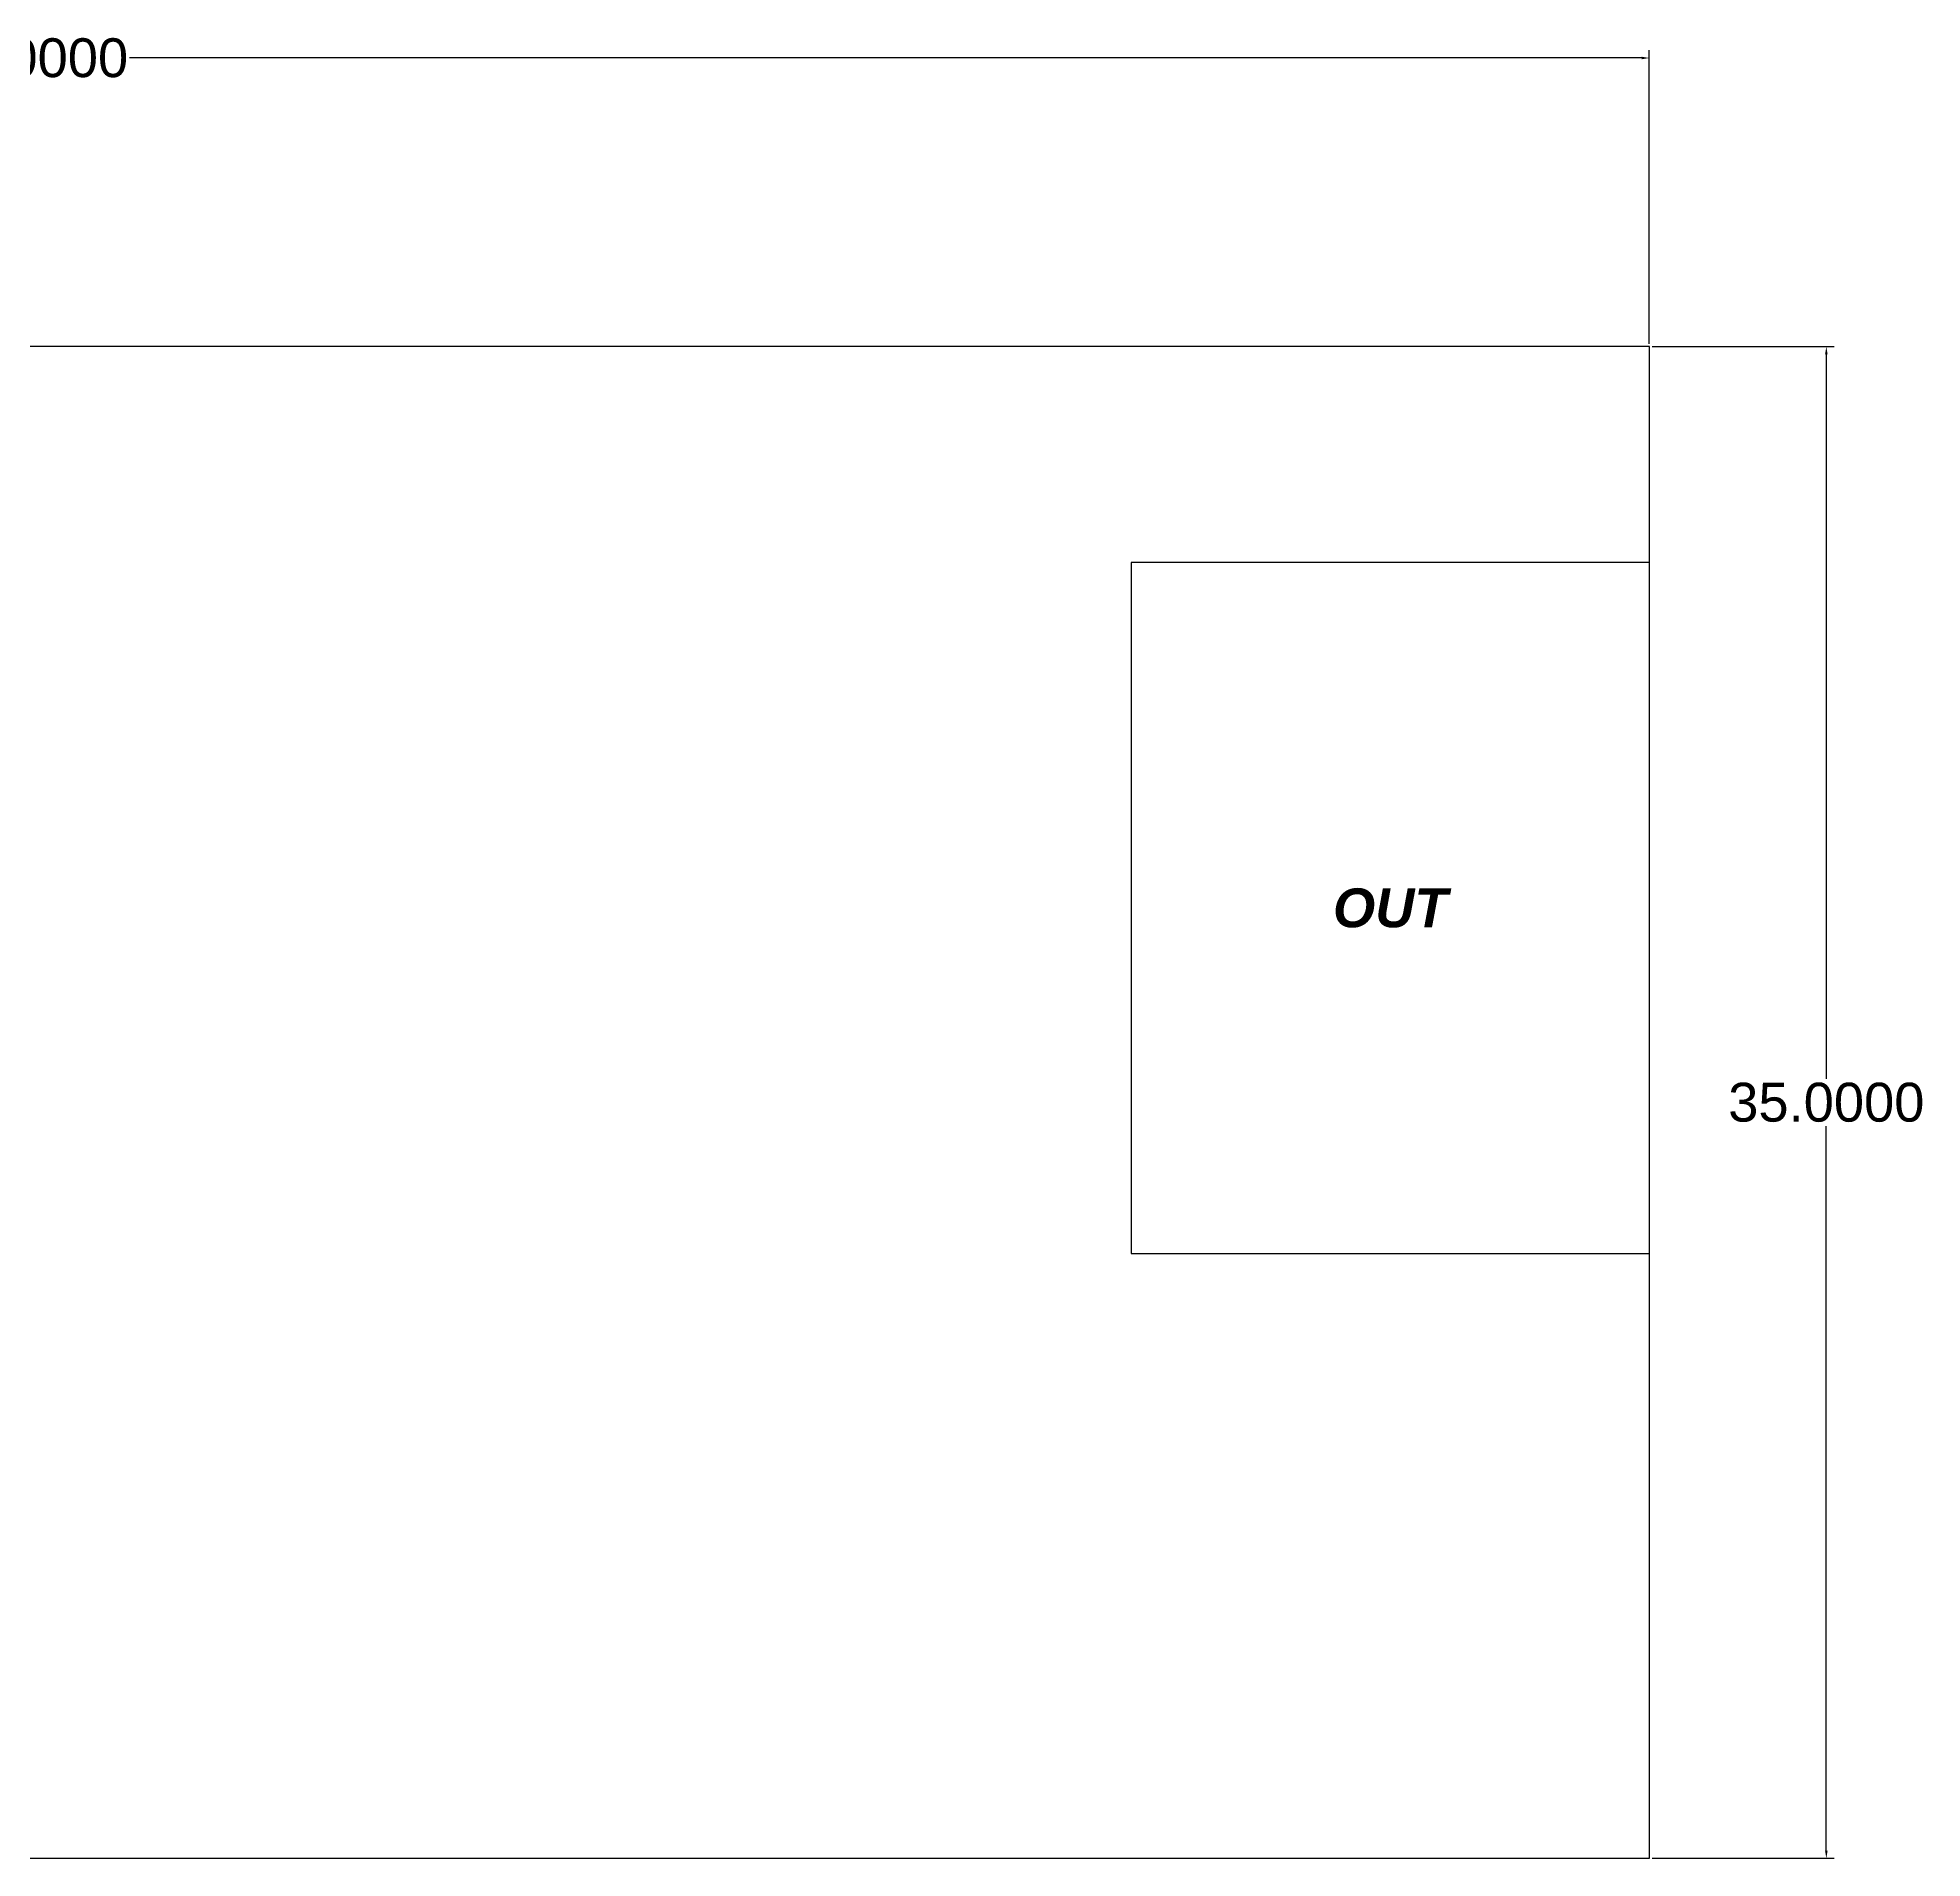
# Model space of a CAD drawing. Header units: inches. Extents: x 20.9 to 108.2, y 7.9 to 65.3.
# Drawn here: x 64.58 to 108.22, y 23.1 to 65.26 of the extents above; entities that cross this region are included whole.
import ezdxf

# ---------------------------------------------------------------- set-up
doc = ezdxf.new("R2010")
doc.units = ezdxf.units.IN
doc.header["$MEASUREMENT"] = 0
doc.layers.add('Kotne linije', color=30, linetype='Continuous')
doc.layers.add('PCB', color=90, linetype='Continuous')
doc.styles.get("Standard").update_dxf_attribs({"font": 'arial.ttf'})
doc.dimstyles.get("Standard").update_dxf_attribs({"dimtxt": 0.18, "dimasz": 0.18, "dimexe": 0.18, "dimexo": 0.0625, "dimgap": 0.09, "dimtad": 0, "dimtih": 1, "dimtoh": 1, "dimdec": 4, "dimzin": 0, "dimdsep": 46, "dimtxsty": 'Standard', "dimcen": 0.09, "dimadec": 0, "dimazin": 0, "dimtfac": 1, "dimtdec": 4, "dimtofl": 0, "dimtmove": 0, "dimatfit": 3, "dimfxl": 1, "dimtolj": 1, "dimtzin": 0, "dimarcsym": 0})

# ---------------------------------------------------------------- blocks, each defined once
blk = doc.blocks.new('*D6')
at = {"layer": 'Defpoints', "color": 0, "transparency": 16777216}
for p in [(101.902, 58.105), (101.902, 23.105), (106.001, 23.105)]:
    blk.add_point(p, dxfattribs=at)
at = {"layer": 'Kotne linije', "color": 0, "lineweight": -2, "transparency": 16777216}
for p, q in [((101.965, 58.105), (106.181, 58.105)), ((106.001, 57.925), (106.001, 41.155)), ((106.001, 23.285), (106.001, 40.055)), ((101.965, 23.105), (106.181, 23.105))]:
    blk.add_line(p, q, dxfattribs=at)
at = {"layer": 'Kotne linije', "color": 0, "transparency": 16777216}
for points in [[(105.971, 57.925), (106.031, 57.925), (106.001, 58.105)], [(105.971, 23.285), (106.031, 23.285), (106.001, 23.105)]]:
    blk.add_solid(points, dxfattribs=at)
at = {"layer": 'Kotne linije', "color": 0, "transparency": 16777216, "insert": (106.001, 40.605), "char_height": 0.18, "attachment_point": 5}
blk.add_mtext('\\A1;{\\H5x;35.0000}', dxfattribs=at)
blk = doc.blocks.new('*D10')
at = {"layer": 'Defpoints', "color": 0, "transparency": 16777216}
for p in [(101.902, 64.788), (26.902, 58.105), (101.902, 58.105)]:
    blk.add_point(p, dxfattribs=at)
at = {"layer": 'Kotne linije', "color": 0, "lineweight": -2, "transparency": 16777216}
for p, q in [((26.902, 58.167), (26.902, 64.968)), ((27.082, 64.788), (62.1, 64.788)), ((101.722, 64.788), (66.705, 64.788)), ((101.902, 58.167), (101.902, 64.968))]:
    blk.add_line(p, q, dxfattribs=at)
at = {"layer": 'Kotne linije', "color": 0, "transparency": 16777216}
for points in [[(27.082, 64.818), (27.082, 64.758), (26.902, 64.788)], [(101.722, 64.818), (101.722, 64.758), (101.902, 64.788)]]:
    blk.add_solid(points, dxfattribs=at)
at = {"layer": 'Kotne linije', "color": 0, "transparency": 16777216, "insert": (64.402, 64.788), "char_height": 0.18, "attachment_point": 5}
blk.add_mtext('\\A1;{\\H5x;75.0000}', dxfattribs=at)

msp = doc.modelspace()

# ---------------------------------------------------------------- linework, layer by layer
for p, q in [((101.90231, 53.10478), (89.90231, 53.10478)), ((89.90231, 53.10478), (89.90231, 37.10478)), ((89.90231, 37.10478), (101.90231, 37.10478))]:
    msp.add_line(p, q)
at = {"layer": 'PCB'}
for p, q in [((101.90231, 58.10478), (26.90231, 58.10478)), ((101.90231, 23.10478), (101.90231, 58.10478)), ((51.90231, 23.10478), (101.90231, 23.10478))]:
    msp.add_line(p, q, dxfattribs=at)

# ---------------------------------------------------------------- texts
at = {"insert": (95.90231, 45.10478), "char_height": 0.9, "attachment_point": 5}
msp.add_mtext_dynamic_manual_height_columns('{\\fArial|b1|i1|c0|p34;OUT}', width=12, gutter_width=1, heights=[0], dxfattribs=at)

# ---------------------------------------------------------------- dimensions: what is measured, and where the dimension line sits
at = {"layer": 'Kotne linije'}
dim = msp.add_linear_dim(base=(101.90231, 64.78813), p1=(26.90231, 58.10478), p2=(101.90231, 58.10478), text='{\\H5x;<>}', dimstyle='Standard', dxfattribs=at)
dim.commit()
dim.dimension.update_dxf_attribs({"geometry": '*D10', "text_midpoint": (64.40231, 64.78813)})
dim = msp.add_linear_dim(base=(106.00076, 23.10478), p1=(101.90231, 58.10478), p2=(101.90231, 23.10478), angle=90, text='{\\H5x;<>}', dimstyle='Standard', dxfattribs=at)
dim.commit()
dim.dimension.update_dxf_attribs({"geometry": '*D6', "text_midpoint": (106.00076, 40.60478)})

doc.saveas('drawing.dxf')
